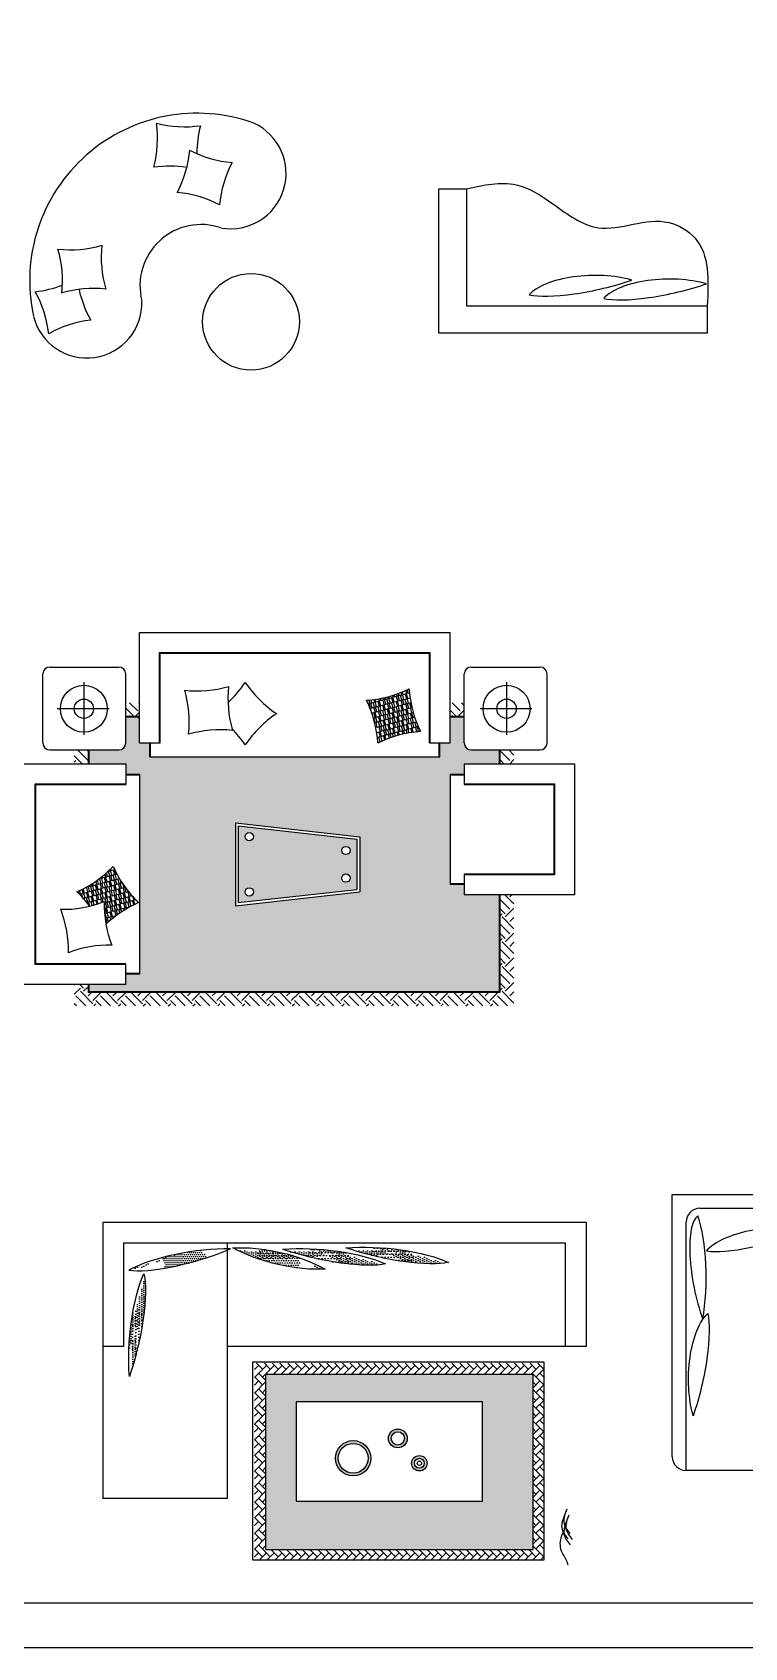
# Model space of a CAD drawing. Header units: inches. Extents: x 10.7 to 53.2, y 13 to 37.8.
# Drawn here: x 39.73 to 44.88, y 13.03 to 24.73 of the extents above; entities that cross this region are included whole.
import ezdxf

# ---------------------------------------------------------------- set-up
doc = ezdxf.new("R2010")
doc.units = ezdxf.units.IN
doc.header["$MEASUREMENT"] = 0
for name, color, linetype in [('02', 2, 'Continuous'), ('4', 4, 'Continuous'), ('8', 8, 'Continuous'), ('kadrbm', 4, 'Continuous')]:
    doc.layers.add(name, color=color, linetype=linetype)
pattern_1 = [(45, (1.00893, 6.22089), (2e-17, 0.17960512), [0.127, -0.127]), (45, (0.97526, 6.25456), (2e-17, 0.17960512), [0.127, -0.127]), (45, (0.94158, 6.28824), (2e-17, 0.17960512), [0.127, -0.127]), (135, (0.94158, 6.31069), (-0.17960512, 2e-17), [0.127, -0.127]), (135, (0.97526, 6.34437), (-0.17960512, 2e-17), [0.127, -0.127]), (135, (1.00893, 6.37804), (-0.17960512, 2e-17), [0.127, -0.127])]
pattern_2 = [(15, (173.45663, -25.828215), (0.06457584, 0.054572987), [0.018, -0.015, 0.021, -0.009, 0.027, -0.012]), (15, (173.47363, -25.822107), (0.06457584, 0.054572987), [0.015, -0.057, 0.012, -0.018]), (15, (173.509373, -25.816412), (0.06457584, 0.054572987), [0.009, -0.093]), (105, (173.45663, -25.828215), (-0.033948594, 0.028173444), [0.0345, -0.1095]), (105, (173.474017, -25.823556), (-0.033948594, 0.028173444), [0.03375, -0.11025]), (105, (173.488506, -25.819674), (-0.033948594, 0.028173444), [0.0315, -0.1125]), (105, (173.509373, -25.816412), (-0.033948594, 0.028173444), [0.0345, -0.1095]), (105, (173.518066, -25.814083), (-0.033948594, 0.028173444), [0.0345, -0.1095]), (105, (173.543564, -25.80492), (-0.033948594, 0.028173444), [0.033, -0.111])]
pattern_3 = [(270, (52.18517, 27.603827), (-0.015875, -0.0079375), [0, -0.015875])]

# ---------------------------------------------------------------- blocks, each defined once
blk = doc.blocks.new('kadrbm')
at = {"layer": 'kadrbm', "color": 4}
blk.add_lwpolyline([(0, 0), (0, 24.797), (21, 24.797), (21, 0), (0, 0)], close=True, dxfattribs=at)
blk.add_lwpolyline([(20.663, 0.326), (20.663, 24.46), (0.337, 24.46), (0.337, 0.326), (20.663, 0.326)], dxfattribs=at)

msp = doc.modelspace()

# ---------------------------------------------------------------- hatches: boundary and pattern name
at = {"layer": '4'}
h = msp.add_hatch(dxfattribs=at)
h.set_pattern_fill('DOTS', color=256, scale=0.01, angle=270, style=0)
h.set_pattern_definition(pattern_3)
edge = h.paths.add_edge_path()
edge.add_spline(control_points=[(41.793, 15.775), (41.761, 15.791), (41.725, 15.806), (41.641, 15.837), (41.592, 15.852), (41.491, 15.878), (41.44, 15.887), (41.34, 15.901), (41.291, 15.905), (41.235, 15.906), (41.224, 15.906), (41.213, 15.906)], knot_values=[4.105555, 4.105555, 4.105555, 4.105555, 4.338982, 4.338982, 4.62753, 4.62753, 4.916079, 4.916079, 5.204628, 5.204628, 5.275929, 5.275929, 5.275929, 5.275929], degree=3, periodic=0)
edge.add_ellipse((41.531, 15.995), major_axis=(0.526, -0.128), ratio=0.35441, start_angle=232.8355, end_angle=237.8623, ccw=False)
edge.add_ellipse((41.479, 15.694), major_axis=(0.533, -0.124), ratio=0.367667, start_angle=52.8944, end_angle=129.2285, ccw=False)
edge.add_line((41.836, 15.775), (41.793, 15.775))
edge = h.paths.add_edge_path()
edge.add_spline(control_points=[(42.246, 15.803), (42.21, 15.817), (42.169, 15.83), (42.074, 15.856), (42.019, 15.867), (41.904, 15.885), (41.845, 15.892), (41.727, 15.899), (41.669, 15.9), (41.606, 15.899), (41.598, 15.898), (41.589, 15.898)], knot_values=[1.113825, 1.113825, 1.113825, 1.113825, 1.394812, 1.394812, 1.70549, 1.70549, 2.016168, 2.016168, 2.326847, 2.326847, 2.375004, 2.375004, 2.375004, 2.375004], degree=3, periodic=0)
edge.add_ellipse((41.804, 15.97), major_axis=(-0.539, 0.121), ratio=0.227197, start_angle=63.5113, end_angle=69.5416, ccw=False)
edge.add_ellipse((41.828, 15.746), major_axis=(-0.575, 0.054), ratio=0.286584, start_angle=219.5394, end_angle=301.7918, ccw=False)
edge.add_ellipse((41.804, 15.97), major_axis=(-0.539, 0.121), ratio=0.227197, start_angle=147.8885, end_angle=155.2046, ccw=False)
h = msp.add_hatch(dxfattribs=at)
h.set_pattern_fill('DOTS,_O', color=256, scale=0.011, angle=180)
h.set_pattern_definition([(3e-14, (7.388963, 24.948768), (0.00873125, -0.0174625), [0, -0.0174625])])
edge = h.paths.add_edge_path()
edge.add_ellipse((41.531, 15.995), major_axis=(0.526, -0.128), ratio=0.35441, start_angle=232.8355, end_angle=311.4476, ccw=False)
edge.add_ellipse((41.479, 15.694), major_axis=(0.533, -0.124), ratio=0.367667, start_angle=51.6728, end_angle=129.2285, ccw=False)
h = msp.add_hatch(dxfattribs=at)
h.set_pattern_fill('DOTS,_O', color=256, scale=0.014, angle=180)
h.set_pattern_definition([(3e-14, (7.329165, 24.958747), (0.0111125, -0.022225), [0, -0.022225])])
edge = h.paths.add_edge_path()
edge.add_ellipse((41.828, 15.746), major_axis=(-0.575, 0.054), ratio=0.286584, start_angle=219.5394, end_angle=301.7918, ccw=False)
edge.add_ellipse((41.804, 15.97), major_axis=(-0.539, 0.121), ratio=0.227197, start_angle=63.5113, end_angle=155.2046, ccw=False)
h = msp.add_hatch(dxfattribs=at)
h.set_pattern_fill('DOTS', color=256, scale=0.01, angle=270, style=0)
h.set_pattern_definition(pattern_3)
edge = h.paths.add_edge_path()
edge.add_spline(control_points=[(42.702, 15.813), (42.667, 15.827), (42.625, 15.841), (42.53, 15.866), (42.475, 15.877), (42.361, 15.895), (42.301, 15.902), (42.184, 15.909), (42.125, 15.911), (42.062, 15.909), (42.054, 15.908), (42.046, 15.908)], knot_values=[1.113825, 1.113825, 1.113825, 1.113825, 1.394812, 1.394812, 1.70549, 1.70549, 2.016168, 2.016168, 2.326847, 2.326847, 2.375004, 2.375004, 2.375004, 2.375004], degree=3, periodic=0)
edge.add_ellipse((42.26, 15.981), major_axis=(-0.539, 0.121), ratio=0.227197, start_angle=63.5113, end_angle=69.5416, ccw=False)
edge.add_ellipse((42.285, 15.756), major_axis=(-0.575, 0.054), ratio=0.286584, start_angle=219.5394, end_angle=301.7918, ccw=False)
edge.add_ellipse((42.26, 15.981), major_axis=(-0.539, 0.121), ratio=0.227197, start_angle=147.8885, end_angle=155.2046, ccw=False)
h = msp.add_hatch(dxfattribs=at)
h.set_pattern_fill('DOTS,_O', color=256, scale=0.014, angle=180)
h.set_pattern_definition([(3e-14, (7.785488, 24.968955), (0.0111125, -0.022225), [0, -0.022225])])
edge = h.paths.add_edge_path()
edge.add_ellipse((42.285, 15.756), major_axis=(-0.575, 0.054), ratio=0.286584, start_angle=219.5394, end_angle=301.7918, ccw=False)
edge.add_ellipse((42.26, 15.981), major_axis=(-0.539, 0.121), ratio=0.227197, start_angle=63.5113, end_angle=155.2046, ccw=False)
h = msp.add_hatch(dxfattribs=at)
h.set_pattern_fill('DOTS', color=256, scale=0.01, angle=270, style=0)
h.set_pattern_definition(pattern_3)
edge = h.paths.add_edge_path()
edge.add_line((40.496, 15.775), (40.447, 15.775))
edge.add_ellipse((40.881, 15.73), major_axis=(0.57, 0.091), ratio=0.286584, start_angle=110.5521, end_angle=136.7418, ccw=False)
edge.add_line((40.656, 15.851), (40.656, 15.83))
edge.add_spline(control_points=[(40.656, 15.83), (40.629, 15.823), (40.604, 15.815), (40.549, 15.797), (40.521, 15.786), (40.496, 15.775)], knot_values=[1.939659, 1.939659, 1.939659, 1.939659, 2.094017, 2.094017, 2.283649, 2.283649, 2.283649, 2.283649], degree=3, periodic=0)
h = msp.add_hatch(dxfattribs=at)
h.set_pattern_fill('DOTS,_O', color=256, scale=0.009, angle=180)
h.set_pattern_definition([(3e-14, (7.388963, 24.948768), (0.00714375, -0.0142875), [0, -0.0142875])])
edge = h.paths.add_edge_path()
edge.add_ellipse((40.891, 15.955), major_axis=(0.53, 0.156), ratio=0.227197, start_angle=204.7954, end_angle=296.4887, ccw=False)
edge.add_ellipse((40.881, 15.73), major_axis=(0.57, 0.091), ratio=0.286584, start_angle=58.2082, end_angle=140.4606, ccw=False)
h = msp.add_hatch(dxfattribs=at)
h.set_pattern_fill('DOTS', color=256, scale=0.01, angle=270, style=0)
h.set_pattern_definition(pattern_3)
edge = h.paths.add_edge_path()
edge.add_ellipse((40.372, 15.258), major_axis=(-0.121, -0.539), ratio=0.227197, start_angle=63.5113, end_angle=69.5416, ccw=False)
edge.add_ellipse((40.596, 15.283), major_axis=(-0.054, -0.575), ratio=0.286584, start_angle=219.5394, end_angle=301.7918, ccw=False)
edge.add_ellipse((40.372, 15.258), major_axis=(-0.121, -0.539), ratio=0.227197, start_angle=147.8885, end_angle=155.2046, ccw=False)
edge.add_spline(control_points=[(40.539, 15.7), (40.525, 15.665), (40.512, 15.624), (40.487, 15.528), (40.475, 15.473), (40.457, 15.359), (40.451, 15.299), (40.443, 15.182), (40.442, 15.124), (40.444, 15.061), (40.444, 15.052), (40.444, 15.044)], knot_values=[1.113825, 1.113825, 1.113825, 1.113825, 1.394812, 1.394812, 1.70549, 1.70549, 2.016168, 2.016168, 2.326847, 2.326847, 2.375004, 2.375004, 2.375004, 2.375004], degree=3, periodic=0)
h = msp.add_hatch(dxfattribs=at)
h.set_pattern_fill('DOTS,_O', color=256, scale=0.014, angle=90)
h.set_pattern_definition([(90, (31.383464, -19.216343), (0.022225, 0.0111125), [0, -0.022225])])
edge = h.paths.add_edge_path()
edge.add_ellipse((40.596, 15.283), major_axis=(-0.054, -0.575), ratio=0.286584, start_angle=219.5394, end_angle=301.7918, ccw=False)
edge.add_ellipse((40.372, 15.258), major_axis=(-0.121, -0.539), ratio=0.227197, start_angle=63.5113, end_angle=155.2046, ccw=False)
at = {"layer": '8'}
h = msp.add_hatch(dxfattribs=at)
h.set_pattern_fill('AR-RSHKE', color=256, scale=0.003, angle=15, style=0)
h.set_pattern_definition(pattern_2)
h.paths.add_polyline_path([(42.453, 19.974, -0.1), (42.144, 19.891, -0.1), (42.227, 19.582, -0.1), (42.536, 19.665, -0.1)])
h = msp.add_hatch(dxfattribs=at)
h.set_pattern_fill('EARTH', color=256, scale=0.02, angle=45, style=0)
h.set_pattern_definition(pattern_1)
h.paths.add_polyline_path([(40.129, 19.532), (40.029, 19.532), (40.029, 19.432), (40.129, 19.432)])
h.paths.add_polyline_path([(40.501, 19.874), (40.401, 19.874), (40.401, 19.774), (40.501, 19.774)])
h.paths.add_polyline_path([(43.212, 19.532), (43.112, 19.532), (43.112, 19.432), (43.212, 19.432)])
h.paths.add_polyline_path([(42.751, 19.774), (42.851, 19.774), (42.851, 19.874), (42.751, 19.874)])
h = msp.add_hatch(dxfattribs=at)
h.set_pattern_fill('CROSS', color=256, scale=0.1, style=0)
h.set_pattern_definition([(0, (173.45663, -25.828215), (0.025, 0.025), [0.0125, -0.0375]), (90, (173.46288, -25.834465), (-0.025, 0.025), [0.0125, -0.0375])])
h.paths.add_polyline_path([(42.751, 19.357), (42.851, 19.357), (42.851, 19.432), (43.107, 19.432), (43.107, 19.532), (42.901, 19.532, -0.414214), (42.851, 19.582), (42.851, 19.769), (42.751, 19.769), (42.751, 19.582), (42.676, 19.582), (42.676, 19.482), (40.576, 19.482), (40.576, 19.582), (40.501, 19.582), (40.501, 19.758), (40.494, 19.769), (40.401, 19.769), (40.401, 19.582, -0.414214), (40.351, 19.532), (40.134, 19.532), (40.134, 19.432), (40.401, 19.432), (40.401, 19.357), (40.501, 19.357), (40.501, 17.907), (40.401, 17.907), (40.401, 17.832), (40.134, 17.832), (40.134, 17.782), (43.107, 17.782), (43.107, 18.482), (42.851, 18.482), (42.851, 18.557), (42.751, 18.557)])
h.paths.add_polyline_path([(42.095, 18.903), (42.095, 18.503), (41.195, 18.403), (41.195, 19.003)], flags=16)
h.paths.add_polyline_path([(42.075, 18.885), (42.075, 18.521), (41.215, 18.426), (41.215, 18.981)], flags=0)
h.paths.add_polyline_path([(42.025, 18.803, -1), (41.965, 18.803, -1)], flags=0)
h.paths.add_polyline_path([(42.025, 18.603, -1), (41.965, 18.603, -1)], flags=0)
h.paths.add_polyline_path([(41.325, 18.903, -1), (41.265, 18.903, -1)], flags=0)
h.paths.add_polyline_path([(41.325, 18.503, -1), (41.265, 18.503, -1)], flags=0)
h = msp.add_hatch(dxfattribs=at)
h.set_pattern_fill('AR-RSHKE', color=256, scale=0.003, angle=15, style=0)
h.set_pattern_definition(pattern_2)
h.paths.add_polyline_path([(40.31, 18.688, -0.1), (40.048, 18.505, -0.04337), (40.14, 18.4, 0.033993), (40.245, 18.433, 0.05098), (40.258, 18.269, -0.088335), (40.494, 18.426, -0.1)])
h = msp.add_hatch(dxfattribs=at)
h.set_pattern_fill('EARTH', color=256, scale=0.02, angle=45, style=0)
h.set_pattern_definition(pattern_1)
h.paths.add_polyline_path([(40.129, 17.777), (40.129, 17.832), (40.029, 17.832), (40.029, 17.677), (43.212, 17.677), (43.212, 18.482), (43.112, 18.482), (43.112, 17.777)])
h = msp.add_hatch(dxfattribs=at)
h.set_pattern_fill('AR-HBONE', color=256, scale=0.01, angle=270, style=0)
h.set_pattern_definition([(225, (-94.1186, 355.72892), (-0.0565685425, -1e-17), [0.12, -0.04]), (135, (-94.146883, 355.700637), (-0.0565685425, -1e-17), [0.12, -0.04])])
h.paths.add_polyline_path([(41.334, 13.66), (41.334, 15.088), (43.431, 15.088), (43.431, 13.66)])
h.paths.add_polyline_path([(43.351, 13.74), (43.351, 15.008), (41.414, 15.008), (41.414, 13.74)], flags=16)
h = msp.add_hatch(dxfattribs=at)
h.set_pattern_fill('DOTS', color=256, scale=0.3, angle=90, style=0)
h.set_pattern_definition([(90, (173.070086, -22.236795), (-0.01875, 0.009375), [0, -0.01875])])
h.paths.add_polyline_path([(43.351, 13.74), (43.351, 15.008), (41.414, 15.008), (41.414, 13.74)])
h.paths.add_polyline_path([(41.635, 14.089), (41.635, 14.809), (42.985, 14.809), (42.985, 14.089)], flags=16)
h.paths.add_polyline_path([(41.92, 14.4, -1), (42.175, 14.4, -1)], flags=0)
h.paths.add_polyline_path([(41.94, 14.4, -1), (42.155, 14.4, -1)], flags=0)
h.paths.add_polyline_path([(42.471, 14.364, -1), (42.583, 14.364, -1)], flags=0)
h.paths.add_polyline_path([(42.491, 14.364, -1), (42.563, 14.364, -1)], flags=0)
h.paths.add_polyline_path([(42.303, 14.544, -1), (42.439, 14.544, -1)], flags=0)
h.paths.add_polyline_path([(42.323, 14.544, -1), (42.419, 14.544, -1)], flags=0)

# ---------------------------------------------------------------- linework, layer by layer
at = {"layer": '02'}
for p, q in [((40.651, 20.232), (42.601, 20.232)), ((40.651, 19.582), (40.651, 20.232)), ((42.601, 19.582), (42.601, 20.232)), ((40.581, 19.482), (40.581, 19.582)), ((42.671, 19.482), (42.671, 19.582)), ((40.401, 19.352), (40.501, 19.352)), ((42.751, 19.352), (42.851, 19.352)), ((39.746, 17.977), (39.746, 19.287)), ((39.746, 19.287), (40.401, 19.287)), ((42.851, 19.282), (43.501, 19.282)), ((43.501, 19.282), (43.501, 18.632)), ((41.215, 18.981), (42.075, 18.885)), ((41.215, 18.981), (41.215, 18.426)), ((42.075, 18.885), (42.075, 18.521)), ((43.501, 18.632), (42.851, 18.632)), ((41.215, 18.426), (42.075, 18.521)), ((42.851, 18.562), (42.751, 18.562)), ((40.401, 17.977), (39.746, 17.977)), ((40.501, 17.912), (40.401, 17.912))]:
    msp.add_line(p, q, dxfattribs=at)
for points in [[(41.321, 15.1), (43.429, 15.1), (43.429, 13.663), (41.321, 13.663)], [(41.414, 15.008), (41.414, 13.74), (43.351, 13.74), (43.351, 15.008)]]:
    msp.add_lwpolyline(points, close=True, dxfattribs=at)
for centre in [(41.295, 18.903), (41.995, 18.803), (41.995, 18.603), (41.295, 18.503)]:
    msp.add_circle(centre, 0.03, dxfattribs=at)
for points in [[(43.579, 13.992), (43.558, 13.896), (43.603, 13.816)], [(43.594, 14.031), (43.573, 13.935), (43.617, 13.855)], [(43.594, 13.949), (43.574, 13.853), (43.618, 13.773)], [(43.609, 13.988), (43.588, 13.893), (43.633, 13.812)], [(43.58, 13.888), (43.545, 13.783), (43.554, 13.73), (43.594, 13.652), (43.601, 13.629)]]:
    msp.add_spline(points, degree=3, dxfattribs=at)
at = {"layer": '4'}
for p, q in [((42.667, 22.55), (42.667, 23.597)), ((42.667, 23.597), (42.867, 23.597)), ((42.867, 23.597), (42.867, 22.75)), ((42.867, 22.75), (44.611, 22.75)), ((44.611, 22.75), (44.611, 22.55)), ((44.611, 22.55), (42.667, 22.55)), ((40.501, 20.382), (42.751, 20.382)), ((40.501, 19.582), (40.501, 20.382)), ((42.751, 19.582), (42.751, 20.382)), ((39.851, 20.132), (40.351, 20.132)), ((40.646, 20.237), (42.606, 20.237)), ((40.646, 19.582), (40.646, 20.237)), ((42.606, 19.582), (42.606, 20.237)), ((42.901, 20.132), (43.401, 20.132)), ((39.801, 19.582), (39.801, 20.082)), ((40.401, 19.582), (40.401, 20.082)), ((42.851, 19.582), (42.851, 20.082)), ((43.451, 19.582), (43.451, 20.082)), ((40.501, 19.758), (40.494, 19.769)), ((40.501, 19.582), (40.651, 19.582)), ((40.576, 19.482), (40.576, 19.582)), ((42.601, 19.582), (42.751, 19.582)), ((42.676, 19.482), (42.676, 19.582)), ((39.601, 19.432), (40.401, 19.432)), ((39.851, 19.532), (40.351, 19.532)), ((40.401, 19.432), (40.401, 19.282)), ((40.576, 19.482), (42.676, 19.482)), ((42.851, 19.432), (43.651, 19.432)), ((42.851, 19.432), (42.851, 19.282)), ((42.901, 19.532), (43.401, 19.532)), ((43.651, 19.432), (43.651, 18.482)), ((40.401, 19.357), (40.501, 19.357)), ((40.501, 19.357), (40.501, 17.907)), ((42.751, 19.357), (42.751, 18.557)), ((42.751, 19.357), (42.851, 19.357)), ((39.751, 17.982), (39.751, 19.282)), ((39.751, 19.282), (40.401, 19.282)), ((42.851, 19.287), (43.506, 19.287)), ((43.506, 19.287), (43.506, 18.627)), ((41.195, 19.003), (42.095, 18.903)), ((41.195, 19.003), (41.195, 18.403)), ((42.095, 18.903), (42.095, 18.503)), ((42.851, 18.632), (42.851, 18.482)), ((43.506, 18.627), (42.851, 18.627)), ((41.195, 18.403), (42.095, 18.503)), ((42.851, 18.557), (42.751, 18.557)), ((43.651, 18.482), (42.851, 18.482)), ((40.401, 17.982), (39.751, 17.982)), ((40.401, 17.832), (40.401, 17.982)), ((40.501, 17.907), (40.401, 17.907)), ((40.401, 17.832), (39.601, 17.832)), ((44.358, 16.311), (47.308, 16.311)), ((44.358, 14.411), (44.358, 16.311)), ((44.558, 16.211), (47.408, 16.211)), ((43.736, 16.109), (40.236, 16.109)), ((40.236, 16.109), (40.236, 14.109)), ((43.736, 15.209), (43.736, 16.109)), ((44.458, 14.311), (44.458, 16.111)), ((43.586, 15.959), (40.386, 15.959)), ((40.386, 15.959), (40.386, 15.209)), ((41.136, 15.959), (41.136, 14.109)), ((43.586, 15.209), (43.586, 15.959)), ((40.386, 15.209), (40.236, 15.209)), ((43.736, 15.209), (41.136, 15.209)), ((45.158, 14.311), (44.458, 14.311)), ((41.136, 14.109), (40.236, 14.109))]:
    msp.add_line(p, q, dxfattribs=at)
for points in [[(40.098, 20.022), (40.098, 19.64)], [(43.158, 20.022), (43.158, 19.64)], [(40.282, 19.83), (39.906, 19.83)], [(43.341, 19.83), (42.966, 19.83)], [(40.501, 19.774), (40.401, 19.774)], [(40.501, 19.769), (40.401, 19.769)], [(42.851, 19.774), (42.751, 19.774)], [(42.851, 19.769), (42.751, 19.769)], [(40.129, 19.532), (40.129, 19.432)], [(40.134, 19.532), (40.134, 19.432)], [(43.107, 19.432), (43.107, 19.532)], [(43.112, 19.432), (43.112, 19.532)], [(40.129, 17.832), (40.129, 17.777), (43.112, 17.777), (43.112, 18.482)], [(40.134, 17.832), (40.134, 17.782), (43.107, 17.782), (43.107, 18.482)]]:
    msp.add_lwpolyline(points, dxfattribs=at)
msp.add_lwpolyline([(41.635, 14.809), (41.635, 14.089), (42.985, 14.089), (42.985, 14.809)], close=True, dxfattribs=at)
for centre, radius in [((41.308, 22.633), 0.35), ((40.098, 19.83), 0.17), ((40.098, 19.83), 0.07), ((43.158, 19.83), 0.17), ((43.158, 19.83), 0.07), ((42.048, 14.4), 0.128), ((42.371, 14.544), 0.0679), ((42.371, 14.544), 0.0479), ((42.048, 14.4), 0.108), ((42.527, 14.364), 0.0559), ((42.527, 14.364), 0.0359), ((42.527, 14.364), 0.0159)]:
    msp.add_circle(centre, radius, dxfattribs=at)
for centre, radius, start, end in [((40.918, 22.932), 1.212, 70.2407, 192.3234), ((39.823, 23.958), 0.808, 345.2985, 8.1409), ((40.828, 24.854), 0.808, 255.2985, 278.1409), ((41.724, 23.849), 0.808, 165.2985, 179.7581), ((41.161, 23.708), 0.401, 260.3296, 65.2914), ((40.059, 23.946), 0.808, 332.2699, 355.1123), ((41.24, 24.592), 0.808, 242.2699, 265.1123), ((40.719, 22.953), 0.808, 81.1788, 98.1409), ((41.886, 23.411), 0.808, 152.2699, 175.1123), ((40.705, 22.765), 0.808, 62.2699, 85.1123), ((40.947, 22.895), 0.443, 70.7438, 194.5014), ((40.002, 23.963), 0.808, 263.5162, 286.3586), ((41.032, 23.097), 0.808, 173.5162, 196.3586), ((39.135, 22.933), 0.808, 353.5162, 16.3586), ((39.653, 23.654), 0.808, 276.5448, 291.0044), ((39.041, 22.455), 0.808, 6.5448, 29.3872), ((40.166, 22.067), 0.808, 83.5162, 106.3586), ((40.852, 23.042), 0.808, 192.4251, 209.3872), ((40.12, 22.769), 0.398, 193.9834, 2.1135), ((40.24, 21.843), 0.808, 96.5448, 119.3872), ((39.851, 20.082), 0.05, 90, 180), ((40.351, 20.082), 0.05, 0, 90), ((42.901, 20.082), 0.05, 90, 180), ((43.401, 20.082), 0.05, 0, 90), ((40.593, 20.468), 0.808, 312.7715, 326.4212), ((41.94, 20.468), 0.808, 213.5788, 236.4212), ((40.918, 20.767), 0.808, 263.5788, 286.4212), ((40.053, 19.736), 0.808, 353.5788, 16.4212), ((41.949, 19.902), 0.808, 173.5788, 196.4212), ((42.093, 20.698), 0.808, 273.5788, 296.4212), ((43.259, 20.024), 0.808, 183.5788, 206.4212), ((41.94, 19.121), 0.808, 123.5788, 146.4212), ((41.42, 19.532), 0.808, 3.5788, 26.4212), ((41.084, 18.87), 0.808, 83.5788, 106.4212), ((40.593, 19.121), 0.808, 33.5788, 44.3866), ((42.586, 18.858), 0.808, 93.5788, 116.4212), ((39.851, 19.582), 0.05, 180, 270), ((40.351, 19.582), 0.05, 270, 0), ((42.901, 19.582), 0.05, 180, 270), ((43.401, 19.582), 0.05, 270, 0), ((39.725, 19.245), 0.808, 293.5788, 316.4212), ((41.051, 19.011), 0.808, 203.5788, 226.4212), ((39.491, 17.919), 0.808, 36.4877, 46.4212), ((39.95, 19.185), 0.808, 268.5788, 291.4212), ((39.178, 18.082), 0.808, 358.5788, 21.4212), ((41.053, 18.413), 0.808, 178.5788, 201.4212), ((40.817, 17.685), 0.808, 113.5788, 133.7713), ((40.281, 17.31), 0.808, 88.5788, 111.4212), ((44.558, 16.111), 0.1, 90, 180), ((44.458, 14.411), 0.1, 180, 270)]:
    msp.add_arc(centre, radius, start, end, dxfattribs=at)
for centre, major_axis, ratio, start_param, end_param in [((43.776, 22.767), (0.485, 0.012), 0.417048, 0.920855, 2.764762), ((44.315, 22.74), (0.485, 0.012), 0.417048, 0.920855, 2.764762), ((43.8, 22.991), (0.539, 0.121), 0.227197, 3.574353, 5.174705), ((44.34, 22.964), (0.539, 0.121), 0.227197, 3.574353, 5.174705), ((44.659, 15.666), (0.1, -0.498), 0.288349, 3.261141, 5.200297), ((44.438, 15.711), (0, -0.577), 0.286584, 1.015925, 2.451501), ((45.062, 15.869), (-0.488, -0.048), 0.406648, 4.066119, 5.881677), ((45.072, 16.094), (0.53, 0.156), 0.227197, 3.574353, 5.174705), ((40.881, 15.73), (0.57, 0.091), 0.286584, 1.015925, 2.451501), ((40.891, 15.955), (0.53, 0.156), 0.227197, 3.574353, 5.174705)]:
    msp.add_ellipse(centre, major_axis=major_axis, ratio=ratio, start_param=start_param, end_param=end_param, dxfattribs=at)
at = {"layer": '4', "extrusion": (0, 0, -1)}
for centre, major_axis, ratio, start_param, end_param in [((41.479, 15.694), (0.533, -0.124), 0.367667, 4.027723, 5.381326), ((41.531, 15.995), (0.526, -0.128), 0.35441, 0.8474, 2.219439), ((41.828, 15.746), (-0.575, 0.054), 0.286584, 1.015925, 2.451501), ((42.285, 15.756), (-0.575, 0.054), 0.286584, 1.015925, 2.451501), ((42.26, 15.981), (-0.539, 0.121), 0.227197, 3.574353, 5.174705), ((41.804, 15.97), (-0.539, 0.121), 0.227197, 3.574353, 5.174705), ((40.596, 15.283), (-0.054, -0.575), 0.286584, 1.015925, 2.451501), ((40.372, 15.258), (-0.121, -0.539), 0.227197, 3.574353, 5.174705), ((44.678, 14.996), (-0.012, -0.485), 0.417048, 0.920855, 2.764762), ((44.453, 14.971), (-0.121, -0.539), 0.227197, 3.574353, 5.174705)]:
    msp.add_ellipse(centre, major_axis=major_axis, ratio=ratio, start_param=start_param, end_param=end_param, dxfattribs=at)
at = {"layer": '4'}
msp.add_spline([(42.867, 23.597), (43.228, 23.626), (43.494, 23.487), (43.821, 23.315), (44.332, 23.353), (44.523, 23.239), (44.611, 22.75)], degree=3, dxfattribs=at)

# ---------------------------------------------------------------- block references
at = {"layer": 'kadrbm'}
msp.add_blockref('kadrbm', (32.173, 13.028), dxfattribs=at)

doc.saveas('drawing.dxf')
